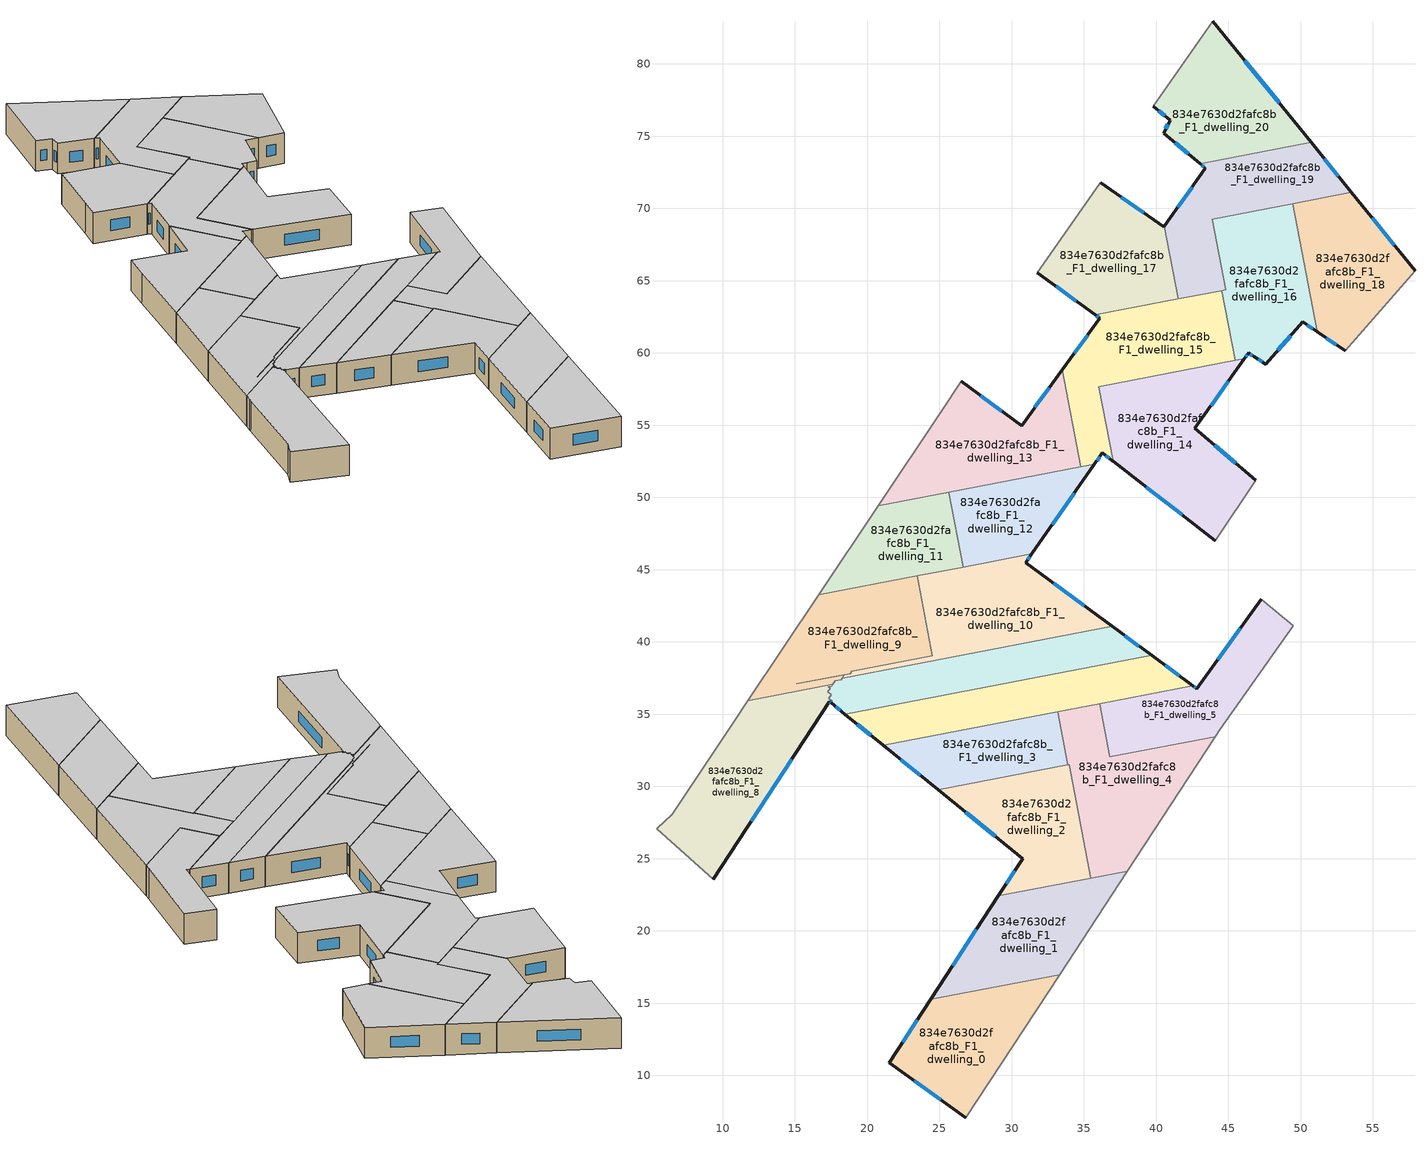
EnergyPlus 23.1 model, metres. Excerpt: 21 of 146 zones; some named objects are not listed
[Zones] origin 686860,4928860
834e7630d2fafc8b_F1_dwelling_0
 floor to 834e7630d2fafc8b_F0_dwelling_0 (EU_floor_Construction): 33.31,16.98 26.82,7.06 21.54,10.86 24.41,15.28 z3
 wall outside (EU_wall_Construction): 24.41,15.28 21.54,10.86 26.82,7.06 z3:6
 wall to 834e7630d2fafc8b_F1_dwelling_1 (EU_wall_Construction): 33.31,16.98 24.41,15.28 z3:6
 wall adiabatic (EU_wall_Construction): 26.82,7.06 33.31,16.98 z3:6
 window (EU_Window_Construction): 23.26,9.63 25.1,8.3 / 23.48,13.84 22.47,12.3 z3.98:5.02
 ceiling to 834e7630d2fafc8b_F2_dwelling_0 (EU_floor_Construction): 26.82,7.06 33.31,16.98 24.41,15.28 21.54,10.86 z6
834e7630d2fafc8b_F1_dwelling_1
 floor to 834e7630d2fafc8b_F0_dwelling_1 (EU_floor_Construction): 37.99,24.13 33.31,16.98 24.41,15.28 29.07,22.42 z3
 wall outside (EU_wall_Construction): 29.07,22.42 24.41,15.28 z3:6
 wall adiabatic (EU_wall_Construction): 33.31,16.98 37.99,24.13 z3:6
 wall to 834e7630d2fafc8b_F1_dwelling_2 (EU_wall_Construction): 35.47,23.65 29.07,22.42 z3:6
 wall to 834e7630d2fafc8b_F1_dwelling_4 (EU_wall_Construction): 37.99,24.13 35.47,23.65 z3:6
 window (EU_Window_Construction): 27.55,20.1 25.93,17.6 z3.98:5.02
 ceiling to 834e7630d2fafc8b_F2_dwelling_1 (EU_floor_Construction): 33.31,16.98 37.99,24.13 29.07,22.42 24.41,15.28 z6
834e7630d2fafc8b_F1_dwelling_10
 floor to 834e7630d2fafc8b_F0_dwelling_10 (EU_floor_Construction): 36.95,41.07 18.26,37.49 18.42,37.72 15.1,37.08 18.83,37.8 18.94,37.97 24.52,39.04 23.46,44.57 31.39,46.09 30.96,45.47 z3
 wall outside (EU_wall_Construction): 36.95,41.07 30.96,45.47 31.39,46.09 z3:6
 wall to 834e7630d2fafc8b_F1_dwelling_9 (EU_wall_Construction): 23.46,44.57 24.52,39.04 18.94,37.97 18.83,37.8 15.1,37.08 18.42,37.72 18.26,37.49 z3:6
 wall to 834e7630d2fafc8b_F1_dwelling_7 (EU_wall_Construction): 18.26,37.49 36.95,41.07 z3:6
 wall to 834e7630d2fafc8b_F1_dwelling_12 (EU_wall_Construction): 31.39,46.09 26.63,45.18 z3:6
 wall to 834e7630d2fafc8b_F1_dwelling_11 (EU_wall_Construction): 26.63,45.18 23.46,44.57 z3:6
 window (EU_Window_Construction): 31.1,45.67 31.25,45.89 / 35,42.5 32.91,44.04 z3.98:5.02
 ceiling to 834e7630d2fafc8b_F2_dwelling_10 (EU_floor_Construction): 36.95,41.07 30.96,45.47 31.39,46.09 23.46,44.57 24.52,39.04 18.94,37.97 18.83,37.8 15.1,37.08 18.42,37.72 18.26,37.49 z6
834e7630d2fafc8b_F1_dwelling_11
 floor to 834e7630d2fafc8b_F0_dwelling_11 (EU_floor_Construction): 25.64,50.37 26.63,45.18 16.65,43.27 20.77,49.43 z3
 wall adiabatic (EU_wall_Construction): 20.77,49.43 16.65,43.27 z3:6
 wall to 834e7630d2fafc8b_F1_dwelling_12 (EU_wall_Construction): 26.63,45.18 25.64,50.37 z3:6
 wall to 834e7630d2fafc8b_F1_dwelling_9 (EU_wall_Construction): 16.65,43.27 23.46,44.57 z3:6
 wall to 834e7630d2fafc8b_F1_dwelling_13 (EU_wall_Construction): 25.64,50.37 20.77,49.43 z3:6
 ceiling to 834e7630d2fafc8b_F2_dwelling_11 (EU_floor_Construction): 26.63,45.18 25.64,50.37 20.77,49.43 16.65,43.27 z6
834e7630d2fafc8b_F1_dwelling_12
 floor to 834e7630d2fafc8b_F0_dwelling_12 (EU_floor_Construction): 35.73,52.3 31.39,46.09 26.63,45.18 25.64,50.37 z3
 wall outside (EU_wall_Construction): 31.39,46.09 35.73,52.3 z3:6
 wall to 834e7630d2fafc8b_F1_dwelling_15 (EU_wall_Construction): 35.73,52.3 34.78,52.12 z3:6
 wall to 834e7630d2fafc8b_F1_dwelling_13 (EU_wall_Construction): 34.79,52.12 25.64,50.37 z3:6
 window (EU_Window_Construction): 32.8,48.11 34.32,50.28 z3.98:5.02
 ceiling to 834e7630d2fafc8b_F2_dwelling_12 (EU_floor_Construction): 31.39,46.09 35.73,52.3 25.64,50.37 26.63,45.18 z6
834e7630d2fafc8b_F1_dwelling_13
 floor to 834e7630d2fafc8b_F0_dwelling_13 (EU_floor_Construction): 33.5,58.83 34.79,52.12 20.77,49.43 25.16,56 26.5,58.02 30.69,54.97 z3
 wall outside (EU_wall_Construction): 33.5,58.83 30.69,54.97 26.5,58.02 z3:6
 wall adiabatic (EU_wall_Construction): 26.5,58.02 25.16,56 20.77,49.43 z3:6
 wall to 834e7630d2fafc8b_F1_dwelling_15 (EU_wall_Construction): 34.79,52.12 33.5,58.83 z3:6
 window (EU_Window_Construction): 29.33,55.96 27.86,57.03 / 32.59,57.57 31.6,56.23 z3.98:5.02
 ceiling to 834e7630d2fafc8b_F2_dwelling_13 (EU_floor_Construction): 34.79,52.12 33.5,58.83 30.69,54.97 26.5,58.02 25.16,56 20.77,49.43 z6
834e7630d2fafc8b_F1_dwelling_14
 floor to 834e7630d2fafc8b_F0_dwelling_14 (EU_floor_Construction): 46.11,59.6 42.68,54.79 46.88,51.18 44.09,47.01 37.02,52.49 36.03,57.67 z3
 wall outside (EU_wall_Construction): 37.02,52.49 44.09,47.01 / 46.88,51.18 42.68,54.79 46.11,59.6 z3:6
 wall adiabatic (EU_wall_Construction): 44.09,47.01 46.88,51.18 z3:6
 wall to 834e7630d2fafc8b_F1_dwelling_15 (EU_wall_Construction): 45.48,59.48 36.03,57.67 37.02,52.49 z3:6
 wall to 834e7630d2fafc8b_F1_dwelling_16 (EU_wall_Construction): 46.11,59.6 45.48,59.48 z3:6
 window (EU_Window_Construction): 39.32,50.71 41.79,48.79 / 43.79,56.35 44.99,58.04 / 45.51,52.36 44.04,53.62 z3.98:5.02
 ceiling to 834e7630d2fafc8b_F2_dwelling_14 (EU_floor_Construction): 44.09,47.01 46.88,51.18 42.68,54.79 46.11,59.6 36.03,57.67 37.02,52.49 z6
834e7630d2fafc8b_F1_dwelling_15
 floor to 834e7630d2fafc8b_F0_dwelling_15 (EU_floor_Construction): 44.55,64.31 45.48,59.48 36.03,57.67 37.02,52.49 36.96,52.53 36.27,53.07 35.73,52.3 34.79,52.12 33.5,58.83 36.1,62.39 35.77,62.63 z3
 wall outside (EU_wall_Construction): 35.73,52.3 36.27,53.07 36.96,52.53 37.02,52.49 / 35.77,62.63 36.1,62.39 33.5,58.83 z3:6
 wall to 834e7630d2fafc8b_F1_dwelling_16 (EU_wall_Construction): 45.48,59.48 44.55,64.31 z3:6
 wall to 834e7630d2fafc8b_F1_dwelling_17 (EU_wall_Construction): 41.53,63.73 35.77,62.63 z3:6
 wall to 834e7630d2fafc8b_F1_dwelling_19 (EU_wall_Construction): 44.55,64.31 41.73,63.77 41.53,63.73 z3:6
 window (EU_Window_Construction): 36.49,52.9 36.74,52.71 / 35.9,52.55 36.09,52.82 / 35.25,61.23 34.35,59.99 / 35.88,62.55 35.99,62.47 z3.98:5.02
 ceiling to 834e7630d2fafc8b_F2_dwelling_15 (EU_floor_Construction): 45.48,59.48 44.55,64.31 35.77,62.63 36.1,62.39 33.5,58.83 34.79,52.12 35.73,52.3 36.27,53.07 36.96,52.53 37.02,52.49 36.03,57.67 z6
834e7630d2fafc8b_F1_dwelling_16
 floor to 834e7630d2fafc8b_F0_dwelling_16 (EU_floor_Construction): 49.45,70.33 51.15,61.46 50.13,62.15 47.58,59.22 46.8,59.73 46.39,59.99 46.11,59.6 45.48,59.48 44.55,64.31 44.8,64.36 43.86,69.26 z3
 wall outside (EU_wall_Construction): 46.11,59.6 46.39,59.99 46.8,59.73 47.58,59.22 50.13,62.15 51.15,61.46 z3:6
 wall to 834e7630d2fafc8b_F1_dwelling_18 (EU_wall_Construction): 51.15,61.46 49.45,70.33 z3:6
 wall to 834e7630d2fafc8b_F1_dwelling_19 (EU_wall_Construction): 49.45,70.33 43.86,69.26 44.8,64.36 44.55,64.31 z3:6
 window (EU_Window_Construction): 50.46,61.93 50.82,61.68 / 48.41,60.17 49.3,61.2 / 47.05,59.56 47.32,59.39 / 46.52,59.91 46.66,59.82 / 46.2,59.73 46.3,59.86 z3.98:5.02
 ceiling to 834e7630d2fafc8b_F2_dwelling_16 (EU_floor_Construction): 51.15,61.46 49.45,70.33 43.86,69.26 44.8,64.36 44.55,64.31 45.48,59.48 46.11,59.6 46.39,59.99 46.8,59.73 47.58,59.22 50.13,62.15 z6
834e7630d2fafc8b_F1_dwelling_17
 floor to 834e7630d2fafc8b_F0_dwelling_17 (EU_floor_Construction): 40.57,68.76 41.53,63.73 35.77,62.63 31.77,65.55 32.9,67.16 36.11,71.77 36.14,71.81 36.18,71.78 40.54,68.71 z3
 wall outside (EU_wall_Construction): 40.57,68.76 40.54,68.71 36.18,71.78 / 31.77,65.55 35.77,62.63 z3:6
 wall adiabatic (EU_wall_Construction): 36.18,71.78 36.14,71.81 36.11,71.77 32.9,67.16 31.77,65.55 z3:6
 wall to 834e7630d2fafc8b_F1_dwelling_19 (EU_wall_Construction): 41.53,63.73 40.57,68.76 z3:6
 window (EU_Window_Construction): 39.12,69.71 37.6,70.78 / 33.07,64.6 34.47,63.58 z3.98:5.02
 ceiling to 834e7630d2fafc8b_F2_dwelling_17 (EU_floor_Construction): 41.53,63.73 40.57,68.76 40.54,68.71 36.18,71.78 36.14,71.81 36.11,71.77 32.9,67.16 31.77,65.55 35.77,62.63 z6
834e7630d2fafc8b_F1_dwelling_18
 floor to 834e7630d2fafc8b_F0_dwelling_18 (EU_floor_Construction): 53.51,71.11 57.91,65.67 53.1,60.13 51.15,61.46 49.45,70.33 z3
 wall outside (EU_wall_Construction): 51.15,61.46 53.1,60.13 / 57.91,65.67 53.51,71.11 z3:6
 wall adiabatic (EU_wall_Construction): 53.1,60.13 57.91,65.67 z3:6
 wall to 834e7630d2fafc8b_F1_dwelling_19 (EU_wall_Construction): 53.51,71.11 49.45,70.33 z3:6
 window (EU_Window_Construction): 51.78,61.03 52.46,60.56 / 56.48,67.44 54.94,69.34 z3.98:5.02
 ceiling to 834e7630d2fafc8b_F2_dwelling_18 (EU_floor_Construction): 53.1,60.13 57.91,65.67 53.51,71.11 49.45,70.33 51.15,61.46 z6
834e7630d2fafc8b_F1_dwelling_19
 floor to 834e7630d2fafc8b_F0_dwelling_19 (EU_floor_Construction): 50.71,74.57 53.51,71.11 43.86,69.26 44.8,64.36 41.73,63.77 41.53,63.73 40.57,68.76 43.41,72.78 43.03,73.1 z3
 wall outside (EU_wall_Construction): 43.03,73.1 43.41,72.78 40.57,68.76 / 53.51,71.11 50.71,74.57 z3:6
 wall to 834e7630d2fafc8b_F1_dwelling_20 (EU_wall_Construction): 50.71,74.57 43.03,73.1 z3:6
 window (EU_Window_Construction): 43.16,72.99 43.29,72.88 / 52.6,72.23 51.62,73.44 / 42.49,71.47 41.49,70.07 z3.98:5.02
 ceiling to 834e7630d2fafc8b_F2_dwelling_19 (EU_floor_Construction): 53.51,71.11 50.71,74.57 43.03,73.1 43.41,72.78 40.57,68.76 41.53,63.73 41.73,63.77 44.8,64.36 43.86,69.26 z6
834e7630d2fafc8b_F1_dwelling_2
 floor to 834e7630d2fafc8b_F0_dwelling_2 (EU_floor_Construction): 33.97,31.5 35.47,23.65 29.07,22.42 30.75,25 24.9,29.76 z3
 wall outside (EU_wall_Construction): 24.9,29.76 30.75,25 29.07,22.42 z3:6
 wall to 834e7630d2fafc8b_F1_dwelling_4 (EU_wall_Construction): 35.47,23.65 33.97,31.5 33.89,31.48 z3:6
 wall to 834e7630d2fafc8b_F1_dwelling_3 (EU_wall_Construction): 33.89,31.48 24.9,29.76 z3:6
 window (EU_Window_Construction): 30.2,24.16 29.61,23.26 / 26.8,28.21 28.85,26.55 z3.98:5.02
 ceiling to 834e7630d2fafc8b_F2_dwelling_2 (EU_floor_Construction): 35.47,23.65 33.97,31.5 24.9,29.76 30.75,25 29.07,22.42 z6
834e7630d2fafc8b_F1_dwelling_20
 floor to 834e7630d2fafc8b_F0_dwelling_20 (EU_floor_Construction): 43.93,82.95 50.71,74.57 43.03,73.1 40.51,75.21 40.96,76.1 39.81,77.06 z3
 wall outside (EU_wall_Construction): 50.71,74.57 43.93,82.95 / 39.81,77.06 40.96,76.1 40.51,75.21 43.03,73.1 z3:6
 wall adiabatic (EU_wall_Construction): 43.93,82.95 39.81,77.06 z3:6
 window (EU_Window_Construction): 48.51,77.29 46.13,80.23 / 41.33,74.52 42.21,73.78 / 40.81,75.81 40.66,75.5 / 40.18,76.75 40.59,76.41 z3.98:5.02
 ceiling to 834e7630d2fafc8b_F2_dwelling_20 (EU_floor_Construction): 50.71,74.57 43.93,82.95 39.81,77.06 40.96,76.1 40.51,75.21 43.03,73.1 z6
834e7630d2fafc8b_F1_dwelling_3
 floor to 834e7630d2fafc8b_F0_dwelling_3 (EU_floor_Construction): 33.19,35.17 33.89,31.48 24.9,29.76 21.1,32.85 z3
 wall outside (EU_wall_Construction): 21.1,32.85 24.9,29.76 z3:6
 wall to 834e7630d2fafc8b_F1_dwelling_4 (EU_wall_Construction): 33.89,31.48 33.19,35.17 z3:6
 wall to 834e7630d2fafc8b_F1_dwelling_6 (EU_wall_Construction): 33.19,35.17 21.1,32.85 z3:6
 window (EU_Window_Construction): 22.34,31.85 23.67,30.77 z3.98:5.02
 ceiling to 834e7630d2fafc8b_F2_dwelling_3 (EU_floor_Construction): 33.89,31.48 33.19,35.17 21.1,32.85 24.9,29.76 z6
834e7630d2fafc8b_F1_dwelling_4
 floor to 834e7630d2fafc8b_F0_dwelling_4 (EU_floor_Construction): 44.08,33.43 37.99,24.13 35.47,23.65 33.97,31.5 33.89,31.48 33.19,35.17 36.09,35.72 36.8,32.04 z3
 wall to 834e7630d2fafc8b_F1_dwelling_5 (EU_wall_Construction): 44.08,33.43 36.8,32.04 36.09,35.72 z3:6
 wall adiabatic (EU_wall_Construction): 37.99,24.13 44.08,33.43 z3:6
 wall to 834e7630d2fafc8b_F1_dwelling_6 (EU_wall_Construction): 36.09,35.72 33.19,35.17 z3:6
 ceiling to 834e7630d2fafc8b_F2_dwelling_4 (EU_floor_Construction): 37.99,24.13 44.08,33.43 36.8,32.04 36.09,35.72 33.19,35.17 33.89,31.48 33.97,31.5 35.47,23.65 z6
834e7630d2fafc8b_F1_dwelling_5
 floor to 834e7630d2fafc8b_F0_dwelling_5 (EU_floor_Construction): 49.5,41.11 44.4,33.91 44.08,33.43 36.8,32.04 36.09,35.72 42.54,36.96 42.82,36.75 47.27,42.96 z3
 wall outside (EU_wall_Construction): 47.27,42.96 42.82,36.75 42.54,36.96 z3:6
 wall adiabatic (EU_wall_Construction): 44.08,33.43 44.4,33.91 49.5,41.11 47.27,42.96 z3:6
 wall to 834e7630d2fafc8b_F1_dwelling_6 (EU_wall_Construction): 42.54,36.96 36.09,35.72 z3:6
 window (EU_Window_Construction): 42.73,36.82 42.63,36.89 / 45.82,40.94 44.27,38.77 z3.98:5.02
 ceiling to 834e7630d2fafc8b_F2_dwelling_5 (EU_floor_Construction): 44.4,33.91 49.5,41.11 47.27,42.96 42.82,36.75 42.54,36.96 36.09,35.72 36.8,32.04 44.08,33.43 z6
834e7630d2fafc8b_F1_dwelling_6
 floor to 834e7630d2fafc8b_F0_dwelling_6 (EU_floor_Construction): 42.54,36.96 21.1,32.85 18.46,35 39.68,39.06 z3
 wall outside (EU_wall_Construction): 42.54,36.96 39.68,39.06 / 18.46,35 21.1,32.85 z3:6
 wall to 834e7630d2fafc8b_F1_dwelling_7 (EU_wall_Construction): 39.68,39.06 18.46,35 z3:6
 window (EU_Window_Construction): 41.61,37.64 40.61,38.38 / 19.32,34.3 20.24,33.55 z3.98:5.02
 ceiling to 834e7630d2fafc8b_F2_dwelling_6 (EU_floor_Construction): 42.54,36.96 39.68,39.06 18.46,35 21.1,32.85 z6
834e7630d2fafc8b_F1_dwelling_7
 floor to 834e7630d2fafc8b_F0_dwelling_7 (EU_floor_Construction): 39.68,39.06 18.46,35 17.51,35.78 17.59,35.9 17.35,36.09 17.52,36.35 17.29,36.54 17.45,36.79 17.32,36.9 17.55,36.94 17.78,37.29 18.19,37.37 18.26,37.49 36.95,41.07 z3
 wall outside (EU_wall_Construction): 39.68,39.06 36.95,41.07 / 17.51,35.78 18.46,35 z3:6
 wall to 834e7630d2fafc8b_F1_dwelling_8 (EU_wall_Construction): 17.63,37.06 17.55,36.94 17.32,36.9 17.45,36.79 17.29,36.54 17.52,36.35 17.35,36.09 17.59,35.9 17.51,35.78 z3:6
 wall to 834e7630d2fafc8b_F1_dwelling_9 (EU_wall_Construction): 18.26,37.49 18.19,37.37 17.78,37.29 17.63,37.06 z3:6
 window (EU_Window_Construction): 38.79,39.71 37.84,40.41 / 17.82,35.52 18.15,35.25 z3.98:5.02
 ceiling to 834e7630d2fafc8b_F2_dwelling_7 (EU_floor_Construction): 39.68,39.06 36.95,41.07 18.26,37.49 18.19,37.37 17.78,37.29 17.55,36.94 17.32,36.9 17.45,36.79 17.29,36.54 17.52,36.35 17.35,36.09 17.59,35.9 17.51,35.78 18.46,35 z6
834e7630d2fafc8b_F1_dwelling_8
 floor to 834e7630d2fafc8b_F0_dwelling_8 (EU_floor_Construction): 17.63,37.06 17.55,36.94 17.32,36.9 17.45,36.79 17.29,36.54 17.52,36.35 17.35,36.09 17.59,35.9 17.51,35.78 17.39,35.87 9.36,23.57 5.42,27.07 6.5,28.08 11.2,35.12 11.32,35.29 11.74,35.93 z3
 wall outside (EU_wall_Construction): 9.36,23.57 17.39,35.87 17.51,35.78 z3:6
 wall adiabatic (EU_wall_Construction): 11.74,35.93 11.32,35.29 11.2,35.12 6.5,28.08 5.42,27.07 9.36,23.57 z3:6
 wall to 834e7630d2fafc8b_F1_dwelling_9 (EU_wall_Construction): 17.63,37.06 11.74,35.93 z3:6
 window (EU_Window_Construction): 17.43,35.84 17.47,35.81 / 11.97,27.57 14.78,31.87 z3.98:5.02
 ceiling to 834e7630d2fafc8b_F2_dwelling_8 (EU_floor_Construction): 9.36,23.57 17.39,35.87 17.51,35.78 17.59,35.9 17.35,36.09 17.52,36.35 17.29,36.54 17.45,36.79 17.32,36.9 17.55,36.94 17.63,37.06 11.74,35.93 11.32,35.29 11.2,35.12 6.5,28.08 5.42,27.07 z6
834e7630d2fafc8b_F1_dwelling_9
 floor to 834e7630d2fafc8b_F0_dwelling_9 (EU_floor_Construction): 23.46,44.57 24.52,39.04 18.94,37.97 18.83,37.8 15.1,37.08 18.42,37.72 18.19,37.37 17.78,37.29 17.63,37.06 11.74,35.93 16.65,43.27 z3
 wall adiabatic (EU_wall_Construction): 16.65,43.27 11.74,35.93 z3:6
 ceiling to 834e7630d2fafc8b_F2_dwelling_9 (EU_floor_Construction): 24.52,39.04 23.46,44.57 16.65,43.27 11.74,35.93 17.63,37.06 17.78,37.29 18.19,37.37 18.42,37.72 15.1,37.08 18.83,37.8 18.94,37.97 z6
[Building]
EU S2 Campaign: North Axis=0; Terrain=City; Solar Distribution=FullExterior
[Site:Location]
Bologna: Latitude=44.5; Longitude=11.25; Time Zone=1; Elevation=37
[SizingPeriod:WeatherFileDays]
AnnualSizingPeriod: Begin Month=1; Begin Day of Month=1; End Month=12; End Day of Month=31; Day of Week for Start Day=Monday; Use Weather File Daylight Saving Period=No; Use Weather File Rain and Snow Indicators=No
[MATERIAL]
EU_InternalMass_Material: Roughness=MediumRough; Thickness=0.1; Conductivity=1; Density=1800; Specific Heat=900; Thermal Absorptance=0.9; Solar Absorptance=0.7; Visible Absorptance=0.7
[MATERIAL:NOMASS] Roughness=MediumRough; Thermal Absorptance=0.9; Solar Absorptance=0.7; Visible Absorptance=0.7
Name | Thermal Resistance
EU_wall_NoMass | 0.905828
EU_floor_NoMass | 0.67114
[WINDOWMATERIAL:SIMPLEGLAZINGSYSTEM]
EU_Window_SimpleGlazing: UFactor=4.52486; Solar Heat Gain Coefficient=0.85; Visible Transmittance=0.85
[CONSTRUCTION]
EU_wall_Construction: EU_wall_NoMass
EU_floor_Construction: EU_floor_NoMass
EU_Window_Construction: EU_Window_SimpleGlazing
EU_InternalMass_Construction: EU_InternalMass_Material
[ZONE] Type=1; Multiplier=1; Ceiling Height=autocalculate; Floor Area=autocalculate; Part of Total Floor Area=Yes
Name | Volume
834e7630d2fafc8b_F1_dwelling_0 | 167.116
834e7630d2fafc8b_F1_dwelling_1 | 167.156
834e7630d2fafc8b_F1_dwelling_10 | 183.51
834e7630d2fafc8b_F1_dwelling_11; 834e7630d2fafc8b_F1_dwelling_12 | 119.741
834e7630d2fafc8b_F1_dwelling_13 | 192.375
834e7630d2fafc8b_F1_dwelling_14 | 222.408
834e7630d2fafc8b_F1_dwelling_15 | 192.385
834e7630d2fafc8b_F1_dwelling_16 | 164.728
834e7630d2fafc8b_F1_dwelling_17 | 163.993
834e7630d2fafc8b_F1_dwelling_18 | 164.744
834e7630d2fafc8b_F1_dwelling_19 | 170.244
834e7630d2fafc8b_F1_dwelling_2 | 154.222
834e7630d2fafc8b_F1_dwelling_20 | 167.125
834e7630d2fafc8b_F1_dwelling_3 | 120.756
834e7630d2fafc8b_F1_dwelling_4 | 187.524
834e7630d2fafc8b_F1_dwelling_5 | 154.05
834e7630d2fafc8b_F1_dwelling_6 | 169.698
834e7630d2fafc8b_F1_dwelling_7 | 156.286
834e7630d2fafc8b_F1_dwelling_8 | 195.521
834e7630d2fafc8b_F1_dwelling_9 | 176.445
[INTERNALMASS] Construction=EU_InternalMass_Construction
Name | Zone or ZoneList | Surface Area
834e7630d2fafc8b_F1_dwelling_0_EU_InternalMass | 834e7630d2fafc8b_F1_dwelling_0 | 55.7056
834e7630d2fafc8b_F1_dwelling_1_EU_InternalMass | 834e7630d2fafc8b_F1_dwelling_1 | 55.7185
834e7630d2fafc8b_F1_dwelling_2_EU_InternalMass | 834e7630d2fafc8b_F1_dwelling_2 | 51.4087
834e7630d2fafc8b_F1_dwelling_3_EU_InternalMass | 834e7630d2fafc8b_F1_dwelling_3 | 40.2547
834e7630d2fafc8b_F1_dwelling_4_EU_InternalMass | 834e7630d2fafc8b_F1_dwelling_4 | 62.5079
834e7630d2fafc8b_F1_dwelling_5_EU_InternalMass | 834e7630d2fafc8b_F1_dwelling_5 | 51.3481
834e7630d2fafc8b_F1_dwelling_6_EU_InternalMass | 834e7630d2fafc8b_F1_dwelling_6 | 56.5643
834e7630d2fafc8b_F1_dwelling_7_EU_InternalMass | 834e7630d2fafc8b_F1_dwelling_7 | 52.0981
834e7630d2fafc8b_F1_dwelling_8_EU_InternalMass | 834e7630d2fafc8b_F1_dwelling_8 | 65.1701
834e7630d2fafc8b_F1_dwelling_9_EU_InternalMass | 834e7630d2fafc8b_F1_dwelling_9 | 58.8126
834e7630d2fafc8b_F1_dwelling_10_EU_InternalMass | 834e7630d2fafc8b_F1_dwelling_10 | 61.172
834e7630d2fafc8b_F1_dwelling_11_EU_InternalMass | 834e7630d2fafc8b_F1_dwelling_11 | 39.9137
834e7630d2fafc8b_F1_dwelling_12_EU_InternalMass | 834e7630d2fafc8b_F1_dwelling_12 | 39.9132
834e7630d2fafc8b_F1_dwelling_13_EU_InternalMass | 834e7630d2fafc8b_F1_dwelling_13 | 64.1222
834e7630d2fafc8b_F1_dwelling_14_EU_InternalMass | 834e7630d2fafc8b_F1_dwelling_14 | 74.1361
834e7630d2fafc8b_F1_dwelling_15_EU_InternalMass | 834e7630d2fafc8b_F1_dwelling_15 | 64.1271
834e7630d2fafc8b_F1_dwelling_16_EU_InternalMass | 834e7630d2fafc8b_F1_dwelling_16 | 54.9099
834e7630d2fafc8b_F1_dwelling_17_EU_InternalMass | 834e7630d2fafc8b_F1_dwelling_17 | 54.6657
834e7630d2fafc8b_F1_dwelling_18_EU_InternalMass | 834e7630d2fafc8b_F1_dwelling_18 | 54.9152
834e7630d2fafc8b_F1_dwelling_19_EU_InternalMass | 834e7630d2fafc8b_F1_dwelling_19 | 56.7516
834e7630d2fafc8b_F1_dwelling_20_EU_InternalMass | 834e7630d2fafc8b_F1_dwelling_20 | 55.7085
[OTHEREQUIPMENT] Fuel Type=Electricity; Design Level Calculation Method=Watts/Area; Power per Zone Floor Area=1; Fraction Latent=0; Fraction Radiant=0; Fraction Lost=0; Carbon Dioxide Generation Rate=0; EndUse Subcategory=EU_Step8_InternalGains
Name | Zone or ZoneList or Space or SpaceList | Schedule
EU_Step8_InternalGain_834e7630d2fafc8b_F1_dwelling_0_f000 | 834e7630d2fafc8b_F1_dwelling_0 | EU_Step8_GainSchedule_834e7630d2fafc8b_F1_dwelling_0_f000
EU_Step8_InternalGain_834e7630d2fafc8b_F1_dwelling_1_f000 | 834e7630d2fafc8b_F1_dwelling_1 | EU_Step8_GainSchedule_834e7630d2fafc8b_F1_dwelling_1_f000
EU_Step8_InternalGain_834e7630d2fafc8b_F1_dwelling_2_f000 | 834e7630d2fafc8b_F1_dwelling_2 | EU_Step8_GainSchedule_834e7630d2fafc8b_F1_dwelling_2_f000
EU_Step8_InternalGain_834e7630d2fafc8b_F1_dwelling_3_f000 | 834e7630d2fafc8b_F1_dwelling_3 | EU_Step8_GainSchedule_834e7630d2fafc8b_F1_dwelling_3_f000
EU_Step8_InternalGain_834e7630d2fafc8b_F1_dwelling_4_f000 | 834e7630d2fafc8b_F1_dwelling_4 | EU_Step8_GainSchedule_834e7630d2fafc8b_F1_dwelling_4_f000
EU_Step8_InternalGain_834e7630d2fafc8b_F1_dwelling_5_f000 | 834e7630d2fafc8b_F1_dwelling_5 | EU_Step8_GainSchedule_834e7630d2fafc8b_F1_dwelling_5_f000
EU_Step8_InternalGain_834e7630d2fafc8b_F1_dwelling_6_f000 | 834e7630d2fafc8b_F1_dwelling_6 | EU_Step8_GainSchedule_834e7630d2fafc8b_F1_dwelling_6_f000
EU_Step8_InternalGain_834e7630d2fafc8b_F1_dwelling_7_f000 | 834e7630d2fafc8b_F1_dwelling_7 | EU_Step8_GainSchedule_834e7630d2fafc8b_F1_dwelling_7_f000
EU_Step8_InternalGain_834e7630d2fafc8b_F1_dwelling_8_f000 | 834e7630d2fafc8b_F1_dwelling_8 | EU_Step8_GainSchedule_834e7630d2fafc8b_F1_dwelling_8_f000
EU_Step8_InternalGain_834e7630d2fafc8b_F1_dwelling_9_f000 | 834e7630d2fafc8b_F1_dwelling_9 | EU_Step8_GainSchedule_834e7630d2fafc8b_F1_dwelling_9_f000
EU_Step8_InternalGain_834e7630d2fafc8b_F1_dwelling_10_f000 | 834e7630d2fafc8b_F1_dwelling_10 | EU_Step8_GainSchedule_834e7630d2fafc8b_F1_dwelling_10_f000
EU_Step8_InternalGain_834e7630d2fafc8b_F1_dwelling_11_f000 | 834e7630d2fafc8b_F1_dwelling_11 | EU_Step8_GainSchedule_834e7630d2fafc8b_F1_dwelling_11_f000
EU_Step8_InternalGain_834e7630d2fafc8b_F1_dwelling_12_f000 | 834e7630d2fafc8b_F1_dwelling_12 | EU_Step8_GainSchedule_834e7630d2fafc8b_F1_dwelling_12_f000
EU_Step8_InternalGain_834e7630d2fafc8b_F1_dwelling_13_f000 | 834e7630d2fafc8b_F1_dwelling_13 | EU_Step8_GainSchedule_834e7630d2fafc8b_F1_dwelling_13_f000
EU_Step8_InternalGain_834e7630d2fafc8b_F1_dwelling_14_f000 | 834e7630d2fafc8b_F1_dwelling_14 | EU_Step8_GainSchedule_834e7630d2fafc8b_F1_dwelling_14_f000
EU_Step8_InternalGain_834e7630d2fafc8b_F1_dwelling_15_f000 | 834e7630d2fafc8b_F1_dwelling_15 | EU_Step8_GainSchedule_834e7630d2fafc8b_F1_dwelling_15_f000
EU_Step8_InternalGain_834e7630d2fafc8b_F1_dwelling_16_f000 | 834e7630d2fafc8b_F1_dwelling_16 | EU_Step8_GainSchedule_834e7630d2fafc8b_F1_dwelling_16_f000
EU_Step8_InternalGain_834e7630d2fafc8b_F1_dwelling_17_f000 | 834e7630d2fafc8b_F1_dwelling_17 | EU_Step8_GainSchedule_834e7630d2fafc8b_F1_dwelling_17_f000
EU_Step8_InternalGain_834e7630d2fafc8b_F1_dwelling_18_f000 | 834e7630d2fafc8b_F1_dwelling_18 | EU_Step8_GainSchedule_834e7630d2fafc8b_F1_dwelling_18_f000
EU_Step8_InternalGain_834e7630d2fafc8b_F1_dwelling_19_f000 | 834e7630d2fafc8b_F1_dwelling_19 | EU_Step8_GainSchedule_834e7630d2fafc8b_F1_dwelling_19_f000
EU_Step8_InternalGain_834e7630d2fafc8b_F1_dwelling_20_f000 | 834e7630d2fafc8b_F1_dwelling_20 | EU_Step8_GainSchedule_834e7630d2fafc8b_F1_dwelling_20_f000
[ZONEVENTILATION:DESIGNFLOWRATE] Schedule=EU_AlwaysOn; Design Flow Rate Calculation Method=AirChanges/Hour; Air Changes per Hour=0.73129; Ventilation Type=Natural; Fan Pressure Rise=0; Fan Total Efficiency=1; Constant Term Coefficient=1; Temperature Term Coefficient=0; Velocity Term Coefficient=0; Velocity Squared Term Coefficient=0; Minimum Indoor Temperature=-100; Maximum Indoor Temperature=100; Delta Temperature=-100; Minimum Outdoor Temperature=-100; Maximum Outdoor Temperature=100; Maximum Wind Speed=40
Name | Zone or ZoneList or Space or SpaceList
EU_ConstantAir_834e7630d2fafc8b_F1_dwelling_0 | 834e7630d2fafc8b_F1_dwelling_0
EU_ConstantAir_834e7630d2fafc8b_F1_dwelling_1 | 834e7630d2fafc8b_F1_dwelling_1
EU_ConstantAir_834e7630d2fafc8b_F1_dwelling_2 | 834e7630d2fafc8b_F1_dwelling_2
EU_ConstantAir_834e7630d2fafc8b_F1_dwelling_3 | 834e7630d2fafc8b_F1_dwelling_3
EU_ConstantAir_834e7630d2fafc8b_F1_dwelling_4 | 834e7630d2fafc8b_F1_dwelling_4
EU_ConstantAir_834e7630d2fafc8b_F1_dwelling_5 | 834e7630d2fafc8b_F1_dwelling_5
EU_ConstantAir_834e7630d2fafc8b_F1_dwelling_6 | 834e7630d2fafc8b_F1_dwelling_6
EU_ConstantAir_834e7630d2fafc8b_F1_dwelling_7 | 834e7630d2fafc8b_F1_dwelling_7
EU_ConstantAir_834e7630d2fafc8b_F1_dwelling_8 | 834e7630d2fafc8b_F1_dwelling_8
EU_ConstantAir_834e7630d2fafc8b_F1_dwelling_9 | 834e7630d2fafc8b_F1_dwelling_9
EU_ConstantAir_834e7630d2fafc8b_F1_dwelling_10 | 834e7630d2fafc8b_F1_dwelling_10
EU_ConstantAir_834e7630d2fafc8b_F1_dwelling_11 | 834e7630d2fafc8b_F1_dwelling_11
EU_ConstantAir_834e7630d2fafc8b_F1_dwelling_12 | 834e7630d2fafc8b_F1_dwelling_12
EU_ConstantAir_834e7630d2fafc8b_F1_dwelling_13 | 834e7630d2fafc8b_F1_dwelling_13
EU_ConstantAir_834e7630d2fafc8b_F1_dwelling_14 | 834e7630d2fafc8b_F1_dwelling_14
EU_ConstantAir_834e7630d2fafc8b_F1_dwelling_15 | 834e7630d2fafc8b_F1_dwelling_15
EU_ConstantAir_834e7630d2fafc8b_F1_dwelling_16 | 834e7630d2fafc8b_F1_dwelling_16
EU_ConstantAir_834e7630d2fafc8b_F1_dwelling_17 | 834e7630d2fafc8b_F1_dwelling_17
EU_ConstantAir_834e7630d2fafc8b_F1_dwelling_18 | 834e7630d2fafc8b_F1_dwelling_18
EU_ConstantAir_834e7630d2fafc8b_F1_dwelling_19 | 834e7630d2fafc8b_F1_dwelling_19
EU_ConstantAir_834e7630d2fafc8b_F1_dwelling_20 | 834e7630d2fafc8b_F1_dwelling_20
[HVACTEMPLATE:ZONE:IDEALLOADSAIRSYSTEM] System Availability Schedule=EU_AlwaysOn; Maximum Heating Supply Air Temperature=50; Minimum Cooling Supply Air Temperature=13; Maximum Heating Supply Air Humidity Ratio=0.0156; Minimum Cooling Supply Air Humidity Ratio=0.0077; Heating Limit=NoLimit; Cooling Limit=NoLimit; Heating Availability Schedule=EU_AlwaysOn; Cooling Availability Schedule=EU_CoolingOff; Dehumidification Control Type=ConstantSensibleHeatRatio; Cooling Sensible Heat Ratio=0.7; Dehumidification Setpoint=60; Humidification Control Type=None; Humidification Setpoint=30; Outdoor Air Method=None; Outdoor Air Flow Rate per Person=0.00944; Outdoor Air Flow Rate per Zone Floor Area=0; Outdoor Air Flow Rate per Zone=0; Demand Controlled Ventilation Type=None; Outdoor Air Economizer Type=NoEconomizer; Heat Recovery Type=None; Sensible Heat Recovery Effectiveness=0.7; Latent Heat Recovery Effectiveness=0.65
Name | Template Thermostat
834e7630d2fafc8b_F1_dwelling_0 | EU_HeatOnly_834e7630d2fafc8b_F1_dwelling_0
834e7630d2fafc8b_F1_dwelling_1 | EU_HeatOnly_834e7630d2fafc8b_F1_dwelling_1
834e7630d2fafc8b_F1_dwelling_2 | EU_HeatOnly_834e7630d2fafc8b_F1_dwelling_2
834e7630d2fafc8b_F1_dwelling_3 | EU_HeatOnly_834e7630d2fafc8b_F1_dwelling_3
834e7630d2fafc8b_F1_dwelling_4 | EU_HeatOnly_834e7630d2fafc8b_F1_dwelling_4
834e7630d2fafc8b_F1_dwelling_5 | EU_HeatOnly_834e7630d2fafc8b_F1_dwelling_5
834e7630d2fafc8b_F1_dwelling_6 | EU_HeatOnly_834e7630d2fafc8b_F1_dwelling_6
834e7630d2fafc8b_F1_dwelling_7 | EU_HeatOnly_834e7630d2fafc8b_F1_dwelling_7
834e7630d2fafc8b_F1_dwelling_8 | EU_HeatOnly_834e7630d2fafc8b_F1_dwelling_8
834e7630d2fafc8b_F1_dwelling_9 | EU_HeatOnly_834e7630d2fafc8b_F1_dwelling_9
834e7630d2fafc8b_F1_dwelling_10 | EU_HeatOnly_834e7630d2fafc8b_F1_dwelling_10
834e7630d2fafc8b_F1_dwelling_11 | EU_HeatOnly_834e7630d2fafc8b_F1_dwelling_11
834e7630d2fafc8b_F1_dwelling_12 | EU_HeatOnly_834e7630d2fafc8b_F1_dwelling_12
834e7630d2fafc8b_F1_dwelling_13 | EU_HeatOnly_834e7630d2fafc8b_F1_dwelling_13
834e7630d2fafc8b_F1_dwelling_14 | EU_HeatOnly_834e7630d2fafc8b_F1_dwelling_14
834e7630d2fafc8b_F1_dwelling_15 | EU_HeatOnly_834e7630d2fafc8b_F1_dwelling_15
834e7630d2fafc8b_F1_dwelling_16 | EU_HeatOnly_834e7630d2fafc8b_F1_dwelling_16
834e7630d2fafc8b_F1_dwelling_17 | EU_HeatOnly_834e7630d2fafc8b_F1_dwelling_17
834e7630d2fafc8b_F1_dwelling_18 | EU_HeatOnly_834e7630d2fafc8b_F1_dwelling_18
834e7630d2fafc8b_F1_dwelling_19 | EU_HeatOnly_834e7630d2fafc8b_F1_dwelling_19
834e7630d2fafc8b_F1_dwelling_20 | EU_HeatOnly_834e7630d2fafc8b_F1_dwelling_20
[SIZING:ZONE] Zone Cooling Design Supply Air Temperature Input Method=SupplyAirTemperature; Zone Cooling Design Supply Air Temperature=13; Zone Heating Design Supply Air Temperature Input Method=SupplyAirTemperature; Zone Heating Design Supply Air Temperature=50; Zone Cooling Design Supply Air Humidity Ratio=0.008; Zone Heating Design Supply Air Humidity Ratio=0.008; Cooling Design Air Flow Method=DesignDay; Cooling Design Air Flow Rate=0; Cooling Minimum Air Flow per Zone Floor Area=0.000762; Cooling Minimum Air Flow=0; Cooling Minimum Air Flow Fraction=0.2; Heating Design Air Flow Method=DesignDay; Heating Design Air Flow Rate=0; Heating Maximum Air Flow per Zone Floor Area=0.002032; Heating Maximum Air Flow=0.141576; Heating Maximum Air Flow Fraction=0.3; Account for Dedicated Outdoor Air System=No; Dedicated Outdoor Air System Control Strategy=NeutralSupplyAir; Dedicated Outdoor Air Low Setpoint Temperature for Design=autosize; Dedicated Outdoor Air High Setpoint Temperature for Design=autosize; Zone Load Sizing Method=Sensible Load Only No Latent Load; Zone Latent Cooling Design Supply Air Humidity Ratio Input Method=HumidityRatioDifference; Zone Cooling Design Supply Air Humidity Ratio Difference=0.005; Zone Latent Heating Design Supply Air Humidity Ratio Input Method=HumidityRatioDifference; Zone Humidification Design Supply Air Humidity Ratio Difference=0.005
834e7630d2fafc8b_F1_dwelling_0; 834e7630d2fafc8b_F1_dwelling_1; 834e7630d2fafc8b_F1_dwelling_2; 834e7630d2fafc8b_F1_dwelling_3; 834e7630d2fafc8b_F1_dwelling_4; 834e7630d2fafc8b_F1_dwelling_5; 834e7630d2fafc8b_F1_dwelling_6; 834e7630d2fafc8b_F1_dwelling_7; 834e7630d2fafc8b_F1_dwelling_8; 834e7630d2fafc8b_F1_dwelling_9; 834e7630d2fafc8b_F1_dwelling_10; 834e7630d2fafc8b_F1_dwelling_11; 834e7630d2fafc8b_F1_dwelling_12; 834e7630d2fafc8b_F1_dwelling_13; 834e7630d2fafc8b_F1_dwelling_14; 834e7630d2fafc8b_F1_dwelling_15; 834e7630d2fafc8b_F1_dwelling_16; 834e7630d2fafc8b_F1_dwelling_17; 834e7630d2fafc8b_F1_dwelling_18; 834e7630d2fafc8b_F1_dwelling_19; 834e7630d2fafc8b_F1_dwelling_20
[SCHEDULE:CONSTANT]
Name | Hourly Value
EU_AlwaysOn | 1
EU_CoolingOff | 0
[SCHEDULE:FILE] Column Number=1; Rows to Skip at Top=0; Number of Hours of Data=8760; Column Separator=Comma; Interpolate to Timestep=No; Minutes per Item=60; Adjust Schedule for Daylight Savings=Yes
Name | File
EU_Step8_GainSchedule_834e7630d2fafc8b_F1_dwelling_0_f000 | ../../schedules/834e7630d2fafc8b/834e7630d2fafc8b_F1_dwelling_0_f000_gain.csv
EU_Step8_GainSchedule_834e7630d2fafc8b_F1_dwelling_1_f000 | ../../schedules/834e7630d2fafc8b/834e7630d2fafc8b_F1_dwelling_1_f000_gain.csv
EU_Step8_GainSchedule_834e7630d2fafc8b_F1_dwelling_2_f000 | ../../schedules/834e7630d2fafc8b/834e7630d2fafc8b_F1_dwelling_2_f000_gain.csv
EU_Step8_GainSchedule_834e7630d2fafc8b_F1_dwelling_3_f000 | ../../schedules/834e7630d2fafc8b/834e7630d2fafc8b_F1_dwelling_3_f000_gain.csv
EU_Step8_GainSchedule_834e7630d2fafc8b_F1_dwelling_4_f000 | ../../schedules/834e7630d2fafc8b/834e7630d2fafc8b_F1_dwelling_4_f000_gain.csv
EU_Step8_GainSchedule_834e7630d2fafc8b_F1_dwelling_5_f000 | ../../schedules/834e7630d2fafc8b/834e7630d2fafc8b_F1_dwelling_5_f000_gain.csv
EU_Step8_GainSchedule_834e7630d2fafc8b_F1_dwelling_6_f000 | ../../schedules/834e7630d2fafc8b/834e7630d2fafc8b_F1_dwelling_6_f000_gain.csv
EU_Step8_GainSchedule_834e7630d2fafc8b_F1_dwelling_7_f000 | ../../schedules/834e7630d2fafc8b/834e7630d2fafc8b_F1_dwelling_7_f000_gain.csv
EU_Step8_GainSchedule_834e7630d2fafc8b_F1_dwelling_8_f000 | ../../schedules/834e7630d2fafc8b/834e7630d2fafc8b_F1_dwelling_8_f000_gain.csv
EU_Step8_GainSchedule_834e7630d2fafc8b_F1_dwelling_9_f000 | ../../schedules/834e7630d2fafc8b/834e7630d2fafc8b_F1_dwelling_9_f000_gain.csv
EU_Step8_GainSchedule_834e7630d2fafc8b_F1_dwelling_10_f000 | ../../schedules/834e7630d2fafc8b/834e7630d2fafc8b_F1_dwelling_10_f000_gain.csv
EU_Step8_GainSchedule_834e7630d2fafc8b_F1_dwelling_11_f000 | ../../schedules/834e7630d2fafc8b/834e7630d2fafc8b_F1_dwelling_11_f000_gain.csv
EU_Step8_GainSchedule_834e7630d2fafc8b_F1_dwelling_12_f000 | ../../schedules/834e7630d2fafc8b/834e7630d2fafc8b_F1_dwelling_12_f000_gain.csv
EU_Step8_GainSchedule_834e7630d2fafc8b_F1_dwelling_13_f000 | ../../schedules/834e7630d2fafc8b/834e7630d2fafc8b_F1_dwelling_13_f000_gain.csv
EU_Step8_GainSchedule_834e7630d2fafc8b_F1_dwelling_14_f000 | ../../schedules/834e7630d2fafc8b/834e7630d2fafc8b_F1_dwelling_14_f000_gain.csv
EU_Step8_GainSchedule_834e7630d2fafc8b_F1_dwelling_15_f000 | ../../schedules/834e7630d2fafc8b/834e7630d2fafc8b_F1_dwelling_15_f000_gain.csv
EU_Step8_GainSchedule_834e7630d2fafc8b_F1_dwelling_16_f000 | ../../schedules/834e7630d2fafc8b/834e7630d2fafc8b_F1_dwelling_16_f000_gain.csv
EU_Step8_GainSchedule_834e7630d2fafc8b_F1_dwelling_17_f000 | ../../schedules/834e7630d2fafc8b/834e7630d2fafc8b_F1_dwelling_17_f000_gain.csv
EU_Step8_GainSchedule_834e7630d2fafc8b_F1_dwelling_18_f000 | ../../schedules/834e7630d2fafc8b/834e7630d2fafc8b_F1_dwelling_18_f000_gain.csv
EU_Step8_GainSchedule_834e7630d2fafc8b_F1_dwelling_19_f000 | ../../schedules/834e7630d2fafc8b/834e7630d2fafc8b_F1_dwelling_19_f000_gain.csv
EU_Step8_GainSchedule_834e7630d2fafc8b_F1_dwelling_20_f000 | ../../schedules/834e7630d2fafc8b/834e7630d2fafc8b_F1_dwelling_20_f000_gain.csv
